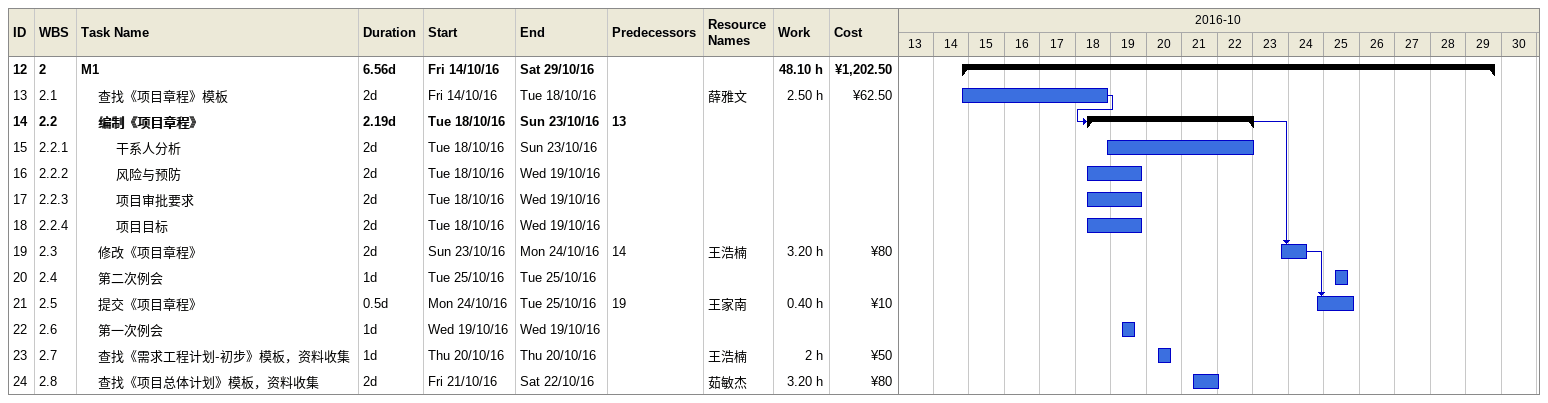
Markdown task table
| ID | WBS | Task | Duration | Start | Finish | Predecessors | Resources | Work (h) | Cost (¥) |
|---|---|---|---|---|---|---|---|---|---|
| 12 | 2 | **M1** | 6.56d | 2016-10-14 | 2016-10-29 |  |  | 48.10 | 1202.50 |
| 13 | 2.1 | 查找《项目章程》模板 | 2d | 2016-10-14 | 2016-10-18 |  | 薛雅文 | 2.50 | 62.50 |
| 14 | 2.2 | **编制《项目章程》** | 2.19d | 2016-10-18 | 2016-10-23 | 13 |  |  |  |
| 15 | 2.2.1 | 干系人分析 | 2d | 2016-10-18 | 2016-10-23 |  |  |  |  |
| 16 | 2.2.2 | 风险与预防 | 2d | 2016-10-18 | 2016-10-19 |  |  |  |  |
| 17 | 2.2.3 | 项目审批要求 | 2d | 2016-10-18 | 2016-10-19 |  |  |  |  |
| 18 | 2.2.4 | 项目目标 | 2d | 2016-10-18 | 2016-10-19 |  |  |  |  |
| 19 | 2.3 | 修改《项目章程》 | 2d | 2016-10-23 | 2016-10-24 | 14 | 王浩楠 | 3.20 | 80 |
| 20 | 2.4 | 第二次例会 | 1d | 2016-10-25 | 2016-10-25 |  |  |  |  |
| 21 | 2.5 | 提交《项目章程》 | 0.5d | 2016-10-24 | 2016-10-25 | 19 | 王家南 | 0.40 | 10 |
| 22 | 2.6 | 第一次例会 | 1d | 2016-10-19 | 2016-10-19 |  |  |  |  |
| 23 | 2.7 | 查找《需求工程计划-初步》模板，资料收集 | 1d | 2016-10-20 | 2016-10-20 |  | 王浩楠 | 2 | 50 |
| 24 | 2.8 | 查找《项目总体计划》模板，资料收集 | 2d | 2016-10-21 | 2016-10-22 |  | 茹敏杰 | 3.20 | 80 |
